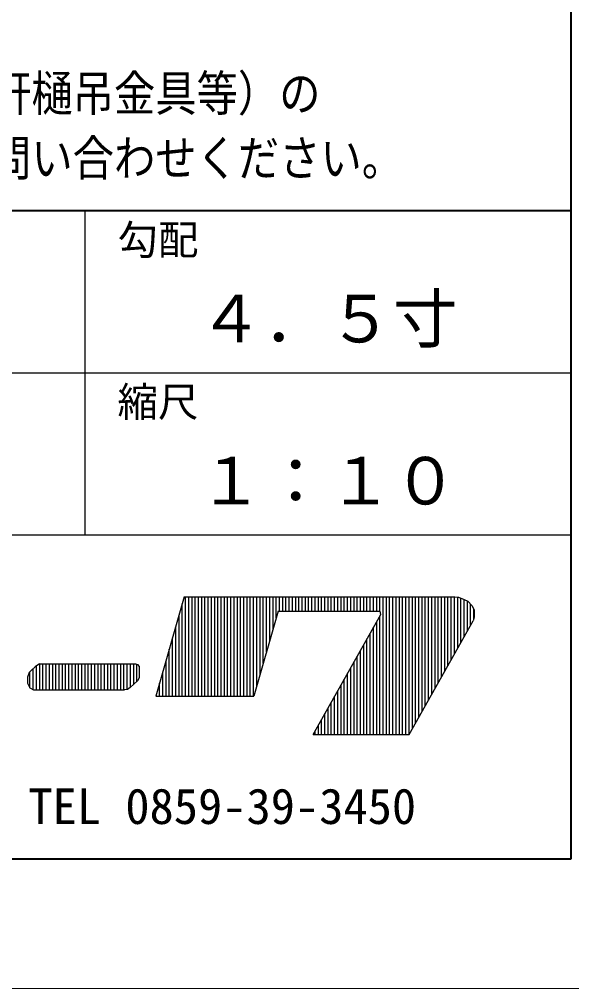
# Model space of a CAD drawing. Units: millimetres on the paper, enlarged 10 times. Extents: x -2100 to 4081, y -1485 to 2737.
# Drawn here: x 1679 to 2020, y -1485 to -887 of the extents above; entities that cross this region are included whole.
import ezdxf
from ezdxf.enums import TextEntityAlignment as Align

# ---------------------------------------------------------------- set-up
doc = ezdxf.new("R2010")
doc.units = ezdxf.units.MM
doc.header["$LTSCALE"] = 10
doc.layers.add('F-0_通り芯', color=6, linetype='Continuous', lineweight=9)
doc.layers.add('F-F_その他03', color=2, linetype='Continuous', lineweight=25)
doc.layers.add('F-4_文字', color=4, linetype='Continuous')
doc.styles.add('ＭＳ ゴシック', font='')
doc.styles.get('ＭＳ ゴシック').set_extended_font_data('MS Gothic')

msp = doc.modelspace()

# ---------------------------------------------------------------- linework, layer by layer
at = {"layer": 'F-0_通り芯', "color": 3, "lineweight": 40}
for p, q in [((2020, -1405), (2020, 1395)), ((2020, -1005), (820, -1005)), ((-1880, -1405), (2020, -1405))]:
    msp.add_line(p, q, dxfattribs=at)
at = {"layer": 'F-0_通り芯', "color": 2, "lineweight": 25}
for p, q in [((1720, -1105), (1720, -1005)), ((820, -1105), (2020, -1105)), ((1720, -1205), (1720, -1105)), ((820, -1205), (2020, -1205))]:
    msp.add_line(p, q, dxfattribs=at)
at = {"layer": 'F-0_通り芯'}
msp.add_line((-2100, -1485), (2100, -1485), dxfattribs=at)
at = {"layer": 'F-F_その他03'}
for p, q in [((1781.22, -1243.21), (1763.68, -1304.54)), ((1782, -1304.54), (1782, -1243.21)), ((1784, -1304.54), (1784, -1243.21)), ((1786, -1304.54), (1786, -1243.21)), ((1788, -1304.54), (1788, -1243.21)), ((1790, -1304.54), (1790, -1243.21)), ((1792, -1304.54), (1792, -1243.21)), ((1794, -1304.54), (1794, -1243.21)), ((1796, -1304.54), (1796, -1243.21)), ((1798, -1304.54), (1798, -1243.21)), ((1800, -1304.54), (1800, -1243.21)), ((1802, -1304.54), (1802, -1243.21)), ((1804, -1304.54), (1804, -1243.21)), ((1806, -1304.54), (1806, -1243.21)), ((1808, -1304.54), (1808, -1243.21)), ((1810, -1304.54), (1810, -1243.21)), ((1812, -1304.54), (1812, -1243.21)), ((1814, -1304.54), (1814, -1243.21)), ((1816, -1304.54), (1816, -1243.21)), ((1818, -1304.54), (1818, -1243.21)), ((1820, -1304.54), (1820, -1243.21)), ((1822, -1304.54), (1822, -1243.21)), ((1824, -1304.54), (1824, -1243.21)), ((1826, -1298.04), (1826, -1243.21)), ((1828, -1291.05), (1828, -1243.21)), ((1830, -1284.05), (1830, -1243.21)), ((1832, -1277.06), (1832, -1243.21)), ((1834, -1270.07), (1834, -1243.21)), ((1836, -1263.07), (1836, -1243.21)), ((1838, -1256.08), (1838, -1243.21)), ((1840, -1252.06), (1840, -1243.21)), ((1842, -1252.06), (1842, -1243.21)), ((1844, -1252.06), (1844, -1243.21)), ((1846, -1252.06), (1846, -1243.21)), ((1848, -1252.06), (1848, -1243.21)), ((1850, -1252.06), (1850, -1243.21)), ((1852, -1252.06), (1852, -1243.21)), ((1854, -1252.06), (1854, -1243.21)), ((1856, -1252.06), (1856, -1243.21)), ((1858, -1252.06), (1858, -1243.21)), ((1860, -1252.06), (1860, -1243.21)), ((1862, -1252.06), (1862, -1243.21)), ((1864, -1252.06), (1864, -1243.21)), ((1866, -1252.06), (1866, -1243.21)), ((1868, -1252.06), (1868, -1243.21)), ((1870, -1252.06), (1870, -1243.21)), ((1872, -1252.06), (1872, -1243.21)), ((1874, -1252.06), (1874, -1243.21)), ((1876, -1252.06), (1876, -1243.21)), ((1878, -1252.06), (1878, -1243.21)), ((1880, -1252.06), (1880, -1243.21)), ((1882, -1252.06), (1882, -1243.21)), ((1884, -1252.06), (1884, -1243.21)), ((1886, -1252.06), (1886, -1243.21)), ((1888, -1252.06), (1888, -1243.21)), ((1890, -1252.06), (1890, -1243.21)), ((1892, -1252.06), (1892, -1243.21)), ((1894, -1252.06), (1894, -1243.21)), ((1896, -1252.06), (1896, -1243.21)), ((1898, -1252.06), (1898, -1243.21)), ((1900, -1252.06), (1900, -1243.21)), ((1902, -1252.06), (1902, -1243.21)), ((1904, -1328.23), (1904, -1243.21)), ((1906, -1328.23), (1906, -1243.21)), ((1908, -1328.23), (1908, -1243.21)), ((1910, -1328.23), (1910, -1243.21)), ((1912, -1328.23), (1912, -1243.21)), ((1914, -1328.23), (1914, -1243.21)), ((1916, -1328.23), (1916, -1243.21)), ((1918, -1328.23), (1918, -1243.21)), ((1920, -1328.17), (1920, -1243.21)), ((1922, -1324.62), (1922, -1243.21)), ((1924, -1321.07), (1924, -1243.21)), ((1926, -1317.52), (1926, -1243.21)), ((1928, -1313.97), (1928, -1243.21)), ((1930, -1310.42), (1930, -1243.21)), ((1932, -1306.87), (1932, -1243.21)), ((1934, -1303.32), (1934, -1243.21)), ((1936, -1299.77), (1936, -1243.21)), ((1938, -1296.21), (1938, -1243.21)), ((1940, -1292.66), (1940, -1243.21)), ((1942, -1289.11), (1942, -1243.21)), ((1944, -1285.56), (1944, -1243.21)), ((1946, -1282.01), (1946, -1243.21)), ((1948, -1278.46), (1948, -1243.21)), ((1950, -1274.91), (1950, -1243.4)), ((1950.57, -1243.46), (1953.95, -1244.81)), ((1952, -1271.36), (1952, -1244.03)), ((1780, -1304.54), (1780, -1247.47)), ((1954, -1267.81), (1954, -1244.83)), ((1956, -1264.26), (1956, -1245.78)), ((1958, -1260.71), (1958, -1247.81)), ((1778, -1304.54), (1778, -1254.46)), ((1839.15, -1252.06), (1824.14, -1304.54)), ((1839.15, -1252.06), (1902.23, -1252.06)), ((1860.69, -1328.23), (1902.49, -1254.03)), ((1902, -1328.23), (1902, -1254.9)), ((1902.49, -1254.03), (1902.23, -1252.06)), ((1960, -1256.5), (1960, -1250.88)), ((1776, -1304.54), (1776, -1261.46)), ((1898, -1328.23), (1898, -1262)), ((1900, -1328.23), (1900, -1258.45)), ((1919.97, -1328.23), (1959.52, -1258.01)), ((1896, -1328.23), (1896, -1265.55)), ((1774, -1304.54), (1774, -1268.45)), ((1892, -1328.23), (1892, -1272.65)), ((1894, -1328.23), (1894, -1269.1)), ((1772, -1304.54), (1772, -1275.45)), ((1888, -1328.23), (1888, -1279.75)), ((1890, -1328.23), (1890, -1276.2)), ((1691.91, -1284.5), (1689.21, -1286.34)), ((1690, -1300.68), (1690, -1285.8)), ((1692, -1300.68), (1692, -1284.5)), ((1694, -1300.68), (1694, -1284.5)), ((1696, -1300.68), (1696, -1284.5)), ((1698, -1300.68), (1698, -1284.5)), ((1700, -1300.68), (1700, -1284.5)), ((1702, -1300.68), (1702, -1284.5)), ((1704, -1300.68), (1704, -1284.5)), ((1706, -1300.68), (1706, -1284.5)), ((1708, -1300.68), (1708, -1284.5)), ((1710, -1300.68), (1710, -1284.5)), ((1712, -1300.68), (1712, -1284.5)), ((1714, -1300.68), (1714, -1284.5)), ((1716, -1300.68), (1716, -1284.5)), ((1718, -1300.68), (1718, -1284.5)), ((1720, -1300.68), (1720, -1284.5)), ((1722, -1300.68), (1722, -1284.5)), ((1724, -1300.68), (1724, -1284.5)), ((1726, -1300.68), (1726, -1284.5)), ((1728, -1300.68), (1728, -1284.5)), ((1730, -1300.68), (1730, -1284.5)), ((1732, -1300.68), (1732, -1284.5)), ((1734, -1300.68), (1734, -1284.5)), ((1736, -1300.68), (1736, -1284.5)), ((1738, -1300.68), (1738, -1284.5)), ((1740, -1300.68), (1740, -1284.5)), ((1742, -1300.68), (1742, -1284.5)), ((1744, -1300.68), (1744, -1284.5)), ((1746, -1300.33), (1746, -1284.5)), ((1748, -1299.1), (1748, -1284.5)), ((1750, -1297.26), (1750, -1284.5)), ((1752, -1295.42), (1752, -1284.82)), ((1752.28, -1284.94), (1753.33, -1286.28)), ((1770, -1304.54), (1770, -1282.44)), ((1886, -1328.23), (1886, -1283.3)), ((1686, -1299.41), (1686, -1289.39)), ((1688, -1300.6), (1688, -1287.39)), ((1768, -1304.54), (1768, -1289.43)), ((1882, -1328.23), (1882, -1290.4)), ((1884, -1328.23), (1884, -1286.85)), ((1766, -1304.54), (1766, -1296.43)), ((1878, -1328.23), (1878, -1297.5)), ((1880, -1328.23), (1880, -1293.95)), ((1688.13, -1300.68), (1744.27, -1300.68)), ((1746.18, -1300.3), (1744.27, -1300.68)), ((1764, -1304.54), (1764, -1303.42)), ((1876, -1328.23), (1876, -1301.05)), ((1763.68, -1304.54), (1824.14, -1304.54)), ((1872, -1328.23), (1872, -1308.16)), ((1874, -1328.23), (1874, -1304.6)), ((1868, -1328.23), (1868, -1315.26)), ((1870, -1328.23), (1870, -1311.71)), ((1866, -1328.23), (1866, -1318.81)), ((1862, -1328.23), (1862, -1325.91)), ((1864, -1328.23), (1864, -1322.36)), ((1860.69, -1328.23), (1919.97, -1328.23))]:
    msp.add_line(p, q, dxfattribs=at)
for points in [[(1781.22, -1243.21), (1948.14, -1243.21), (1950.57, -1243.46)], [(1953.95, -1244.81), (1956.31, -1245.92), (1958.66, -1248.54), (1960.24, -1251.3), (1960.24, -1255.75), (1959.52, -1258.01)], [(1691.91, -1284.5), (1751.22, -1284.5), (1752.28, -1284.94)], [(1689.21, -1286.34), (1686.86, -1288.37), (1685.56, -1289.91), (1684.47, -1292.79), (1684.47, -1296.4), (1685.93, -1299.36), (1688.13, -1300.68)], [(1753.33, -1286.28), (1753.33, -1293.18), (1752.42, -1295.03), (1747.88, -1299.21), (1746.18, -1300.3)]]:
    msp.add_lwpolyline(points, dxfattribs=at)

# ---------------------------------------------------------------- texts
at = {"layer": 'F-4_文字', "style": 'ＭＳ ゴシック', "width": 0.85}
for s, p in [('※\u3000各種取付部品は、取付先（雪止め金具・雪止め瓦・各屋根材の先端・軒樋吊金具等）の', (820, -950)), ('\u3000\u3000寸法・形状によっては取り付かない場合がございます。詳しくは、お問い合わせください。', (820, -990))]:
    msp.add_text(s, height=21.99, dxfattribs=at).set_placement(p, align=Align.BOTTOM_LEFT)
at = {"layer": 'F-4_文字', "color": 7, "style": 'ＭＳ ゴシック'}
for s, p in [('勾配', (1740, -1037.5)), ('縮尺', (1740, -1137.5))]:
    msp.add_text(s, height=18.33, dxfattribs=at).set_placement(p, align=Align.BOTTOM_LEFT)
at = {"layer": 'F-4_文字', "style": 'ＭＳ ゴシック'}
for s, p in [('４．５寸', (1790, -1095)), ('１：１０', (1790, -1195))]:
    msp.add_text(s, height=29.33, dxfattribs=at).set_placement(p, align=Align.BOTTOM_LEFT)
at = {"layer": 'F-F_その他03', "color": 7, "style": 'ＭＳ ゴシック'}
msp.add_text('TEL 0859-39-3450', height=21.99, dxfattribs=at).set_placement((1685, -1390), align=Align.BOTTOM_LEFT)

doc.saveas('drawing.dxf')
